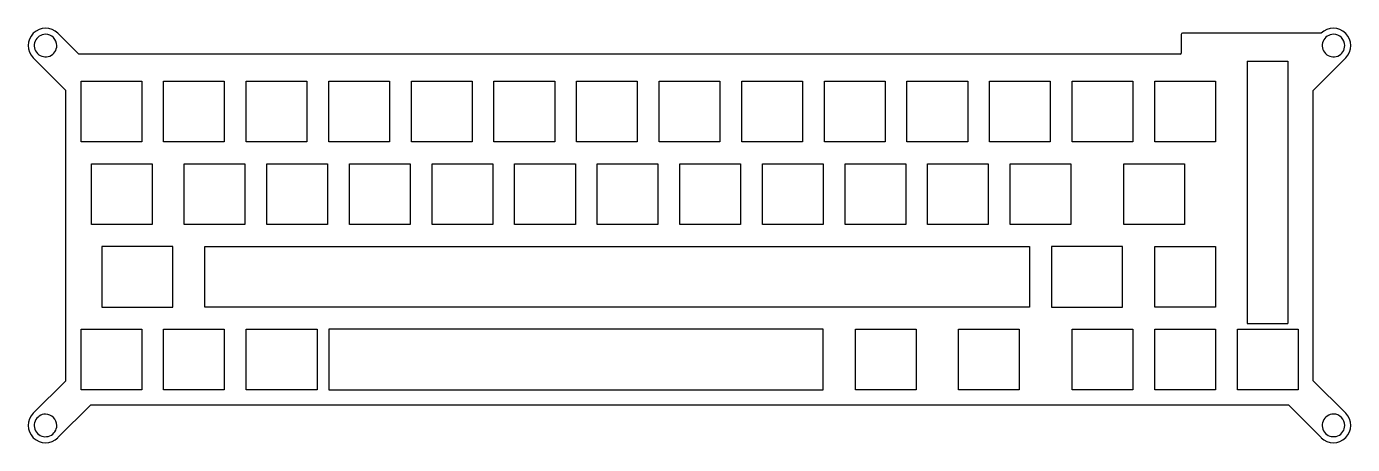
# Model space of a CAD drawing. Extents: x 0 to 305, y -95 to 1.
import ezdxf

# ---------------------------------------------------------------- set-up
doc = ezdxf.new("R2010")
doc.units = 0
doc.layers.get('0').update_dxf_attribs({"linetype": 'CONTINUOUS'})

msp = doc.modelspace()

# ---------------------------------------------------------------- linework, layer by layer
at = {"color": 7}
for points in [[(4.025087, -0.50769)], [(301.08906, -0.50769)], [(12.2047, -11.287374), (26.20518, -11.287374), (26.20518, -25.287854), (12.2047, -25.287854)], [(31.2547, -11.287374), (45.25518, -11.287374), (45.25518, -25.287854), (31.2547, -25.287854)], [(50.3047, -11.287374), (64.30518, -11.287374), (64.30518, -25.287854), (50.3047, -25.287854)], [(69.3547, -11.287374), (83.35518, -11.287374), (83.35518, -25.287854), (69.3547, -25.287854)], [(88.40724, -11.287374), (102.40518, -11.287374), (102.40518, -25.287854), (88.40724, -25.287854)], [(107.45724, -11.287374), (121.45518, -11.287374), (121.45518, -25.287854), (107.45724, -25.287854)], [(126.50724, -11.287374), (140.50518, -11.287374), (140.50518, -25.287854), (126.50724, -25.287854)], [(145.55724, -11.287374), (159.55518, -11.287374), (159.55518, -25.287854), (145.55724, -25.287854)], [(164.60724, -11.287374), (178.60518, -11.287374), (178.60518, -25.287854), (164.60724, -25.287854)], [(183.65724, -11.287374), (197.65518, -11.287374), (197.65518, -25.287854), (183.65724, -25.287854)], [(202.70724, -11.287374), (216.70772, -11.287374), (216.70772, -25.287854), (202.70724, -25.287854)], [(221.75724, -11.287374), (235.75772, -11.287374), (235.75772, -25.287854), (221.75724, -25.287854)], [(240.80724, -11.287374), (254.80772, -11.287374), (254.80772, -25.287854), (240.80724, -25.287854)], [(259.85724, -11.287374), (273.85772, -11.287374), (273.85772, -25.287854), (259.85724, -25.287854)], [(14.58722, -30.337374), (28.5877, -30.337374), (28.5877, -44.337854), (14.58722, -44.337854)], [(36.0172, -30.337374), (50.01768, -30.337374), (50.01768, -44.337854), (36.0172, -44.337854)], [(55.0672, -30.337374), (69.06768, -30.337374), (69.06768, -44.337854), (55.0672, -44.337854)], [(74.1172, -30.337374), (88.11768, -30.337374), (88.11768, -44.337854), (74.1172, -44.337854)], [(93.16974, -30.337374), (107.16768, -30.337374), (107.16768, -44.337854), (93.16974, -44.337854)], [(112.21974, -30.337374), (126.21768, -30.337374), (126.21768, -44.337854), (112.21974, -44.337854)], [(131.26974, -30.337374), (145.26768, -30.337374), (145.26768, -44.337854), (131.26974, -44.337854)], [(150.31974, -30.337374), (164.31768, -30.337374), (164.31768, -44.337854), (150.31974, -44.337854)], [(169.36974, -30.337374), (183.36768, -30.337374), (183.36768, -44.337854), (169.36974, -44.337854)], [(188.41974, -30.337374), (202.41768, -30.337374), (202.41768, -44.337854), (188.41974, -44.337854)], [(207.46974, -30.337374), (221.47022, -30.337374), (221.47022, -44.337854), (207.46974, -44.337854)], [(226.51974, -30.337374), (240.52022, -30.337374), (240.52022, -44.337854), (226.51974, -44.337854)], [(266.7127, -30.337374), (266.7127, -44.337854), (252.71222, -44.337854), (252.71222, -30.337374)], [(259.85724, -49.387374), (273.85772, -49.387374), (273.85772, -63.387854), (259.85724, -63.387854)], [(12.2047, -68.437374), (26.20518, -68.437374), (26.20518, -82.437854), (12.2047, -82.437854)], [(31.2547, -68.437374), (45.25518, -68.437374), (45.25518, -82.437854), (31.2547, -82.437854)], [(190.79972, -68.437374), (204.8002, -68.437374), (204.8002, -82.437854), (190.79972, -82.437854)], [(214.61222, -68.437374), (228.6127, -68.437374), (228.6127, -82.437854), (214.61222, -82.437854)], [(240.80724, -68.437374), (254.80772, -68.437374), (254.80772, -82.437854), (240.80724, -82.437854)], [(259.85724, -68.437374), (273.85772, -68.437374), (273.85772, -82.437854), (259.85724, -82.437854)], [(278.90724, -68.437374), (292.90772, -68.437374), (292.90772, -82.437854), (278.90724, -82.437854)], [(4.025011, -88.022501)], [(301.08906, -88.021739)]]:
    msp.add_lwpolyline(points, close=True, dxfattribs=at)
for points in [[(6.85292, -0.279014), (11.67638, -5.077074)], [(265.98626, -0.527934), (265.98626, -4.828154)], [(298.2595, -0.279014), (266.23518, -0.279014)], [(1.19634, -5.935594), (8.68172, -13.420974)], [(265.73734, -5.077074), (11.67638, -5.077074)], [(303.91608, -5.935594), (296.4307, -13.420974)], [(281.1653, -6.720454), (281.1653, -67.119114)], [(281.1653, -6.720454), (290.576, -6.720454)], [(290.576, -6.720454), (290.576, -67.119114)], [(8.68172, -80.319494), (8.68172, -13.420974)], [(296.4307, -80.319494), (296.4307, -13.420974)], [(16.9672, -49.387374), (16.9672, -63.387854)], [(33.3502, -49.387374), (16.9672, -49.387374)], [(33.3502, -63.387854), (33.3502, -49.387374)], [(40.7797, -63.387854), (40.7797, -49.387374)], [(40.7797, -49.387374), (230.99522, -49.387374)], [(230.99522, -49.387374), (230.99522, -63.387854)], [(252.4252, -49.387374), (236.04474, -49.387374)], [(236.04474, -49.387374), (236.04474, -63.387854)], [(252.4252, -63.387854), (252.4252, -49.387374)], [(16.9672, -63.387854), (33.3502, -63.387854)], [(230.99522, -63.387854), (40.7797, -63.387854)], [(236.04474, -63.387854), (252.4252, -63.387854)], [(281.1653, -67.119114), (290.576, -67.119114)], [(50.3047, -82.437854), (50.3047, -68.437374)], [(50.3047, -68.437374), (66.6877, -68.437374)], [(66.6877, -68.437374), (66.6877, -82.437854)], [(69.3547, -82.437854), (183.36768, -82.437854), (183.36768, -68.437374)], [(69.3547, -68.437374), (69.3547, -82.437854)], [(183.36768, -68.437374), (69.3547, -68.437374)], [(1.19634, -87.792174), (8.68172, -80.319494)], [(66.6877, -82.437854), (50.3047, -82.437854)], [(303.91608, -87.792174), (296.4307, -80.319494)], [(6.85292, -93.448754), (14.3764, -85.963374)], [(290.77666, -85.963374), (14.3764, -85.963374)], [(298.2595, -93.448754), (290.77666, -85.963374)]]:
    msp.add_lwpolyline(points, dxfattribs=at)
for points in [[(6.85353, -0.279248), (5.291429, 1.28284), (2.758774, 1.282841), (1.19668, -0.279252)], [(303.899959, -0.298182), (302.345263, 1.256589), (299.827144, 1.265046), (298.26204, -0.279248)], [(1.19668, -0.279252), (-0.365415, -1.841345), (-0.365416, -4.374), (1.196677, -5.936095)], [(1.623005, -2.11271), (1.220575, -3.084261), (1.44302, -4.202566), (2.186613, -4.946159)], [(4.025087, -0.50769), (2.973487, -0.50769), (2.025435, -1.141159), (1.623005, -2.11271)], [(5.863561, -1.269211), (5.375968, -0.781617), (4.714649, -0.50769), (4.025087, -0.50769)], [(6.625082, -3.107685), (6.625082, -2.418123), (6.351155, -1.756805), (5.863561, -1.269211)], [(266.059999, -0.351953), (266.012799, -0.398879), (265.986259, -0.462689), (265.98626, -0.529247)], [(266.23772, -0.279248), (266.171163, -0.278859), (266.107199, -0.305026), (266.059999, -0.351953)], [(298.686978, -2.11271), (298.284548, -3.084261), (298.506993, -4.202566), (299.250586, -4.946159)], [(301.08906, -0.50769), (300.03746, -0.50769), (299.089408, -1.141159), (298.686978, -2.11271)], [(302.927534, -1.269211), (302.43994, -0.781617), (301.778621, -0.50769), (301.08906, -0.50769)], [(303.689055, -3.107685), (303.689055, -2.418123), (303.415128, -1.756805), (302.927534, -1.269211)], [(303.91862, -5.936102), (305.462989, -4.371073), (305.454654, -1.852954), (303.899959, -0.298182)], [(2.186613, -4.946159), (2.930207, -5.689752), (4.048511, -5.912197), (5.020062, -5.509767)], [(5.020062, -5.509767), (5.991614, -5.107337), (6.625082, -4.159285), (6.625082, -3.107685)], [(265.73734, -5.078166), (265.874984, -5.077571), (265.986254, -4.965825), (265.98626, -4.828179)], [(299.250586, -4.946159), (299.994179, -5.689752), (301.112483, -5.912197), (302.084035, -5.509767)], [(302.084035, -5.509767), (303.055586, -5.107337), (303.689055, -4.159285), (303.689055, -3.107685)], [(1.196574, -87.794206), (-0.365517, -89.356303), (-0.365512, -91.888958), (1.196584, -93.451049)], [(4.025011, -88.022501), (2.973411, -88.022501), (2.025359, -88.65597), (1.622929, -89.627521)], [(6.625006, -90.622496), (6.625006, -89.186558), (5.460948, -88.022501), (4.025011, -88.022501)], [(301.08906, -88.021739), (300.03746, -88.021739), (299.089408, -88.655208), (298.686978, -89.626759)], [(302.927534, -88.78326), (302.43994, -88.295666), (301.778621, -88.021739), (301.08906, -88.021739)], [(303.899206, -93.430357), (305.453614, -91.87588), (305.462284, -89.358336), (303.91862, -87.79319)], [(1.622929, -89.627521), (1.220499, -90.599072), (1.442944, -91.717377), (2.186537, -92.46097)], [(5.019986, -93.024578), (5.991537, -92.622148), (6.625006, -91.674096), (6.625006, -90.622496)], [(298.686978, -89.626759), (298.284548, -90.59831), (298.506993, -91.716615), (299.250586, -92.460208)], [(302.084035, -93.023816), (303.055586, -92.621386), (303.689055, -91.673334), (303.689055, -90.621734)], [(303.689055, -90.621734), (303.689055, -89.932172), (303.415128, -89.270854), (302.927534, -88.78326)], [(1.196584, -93.451049), (2.758681, -95.013141), (5.291336, -95.013136), (6.853427, -93.451039)], [(2.186537, -92.46097), (2.93013, -93.204563), (4.048434, -93.427008), (5.019986, -93.024578)], [(298.26204, -93.450024), (299.827256, -94.993617), (302.344799, -94.984834), (303.899206, -93.430357)], [(299.250586, -92.460208), (299.994179, -93.203801), (301.112483, -93.426246), (302.084035, -93.023816)]]:
    msp.add_open_spline(points, degree=3, dxfattribs=at)

doc.saveas('drawing.dxf')
